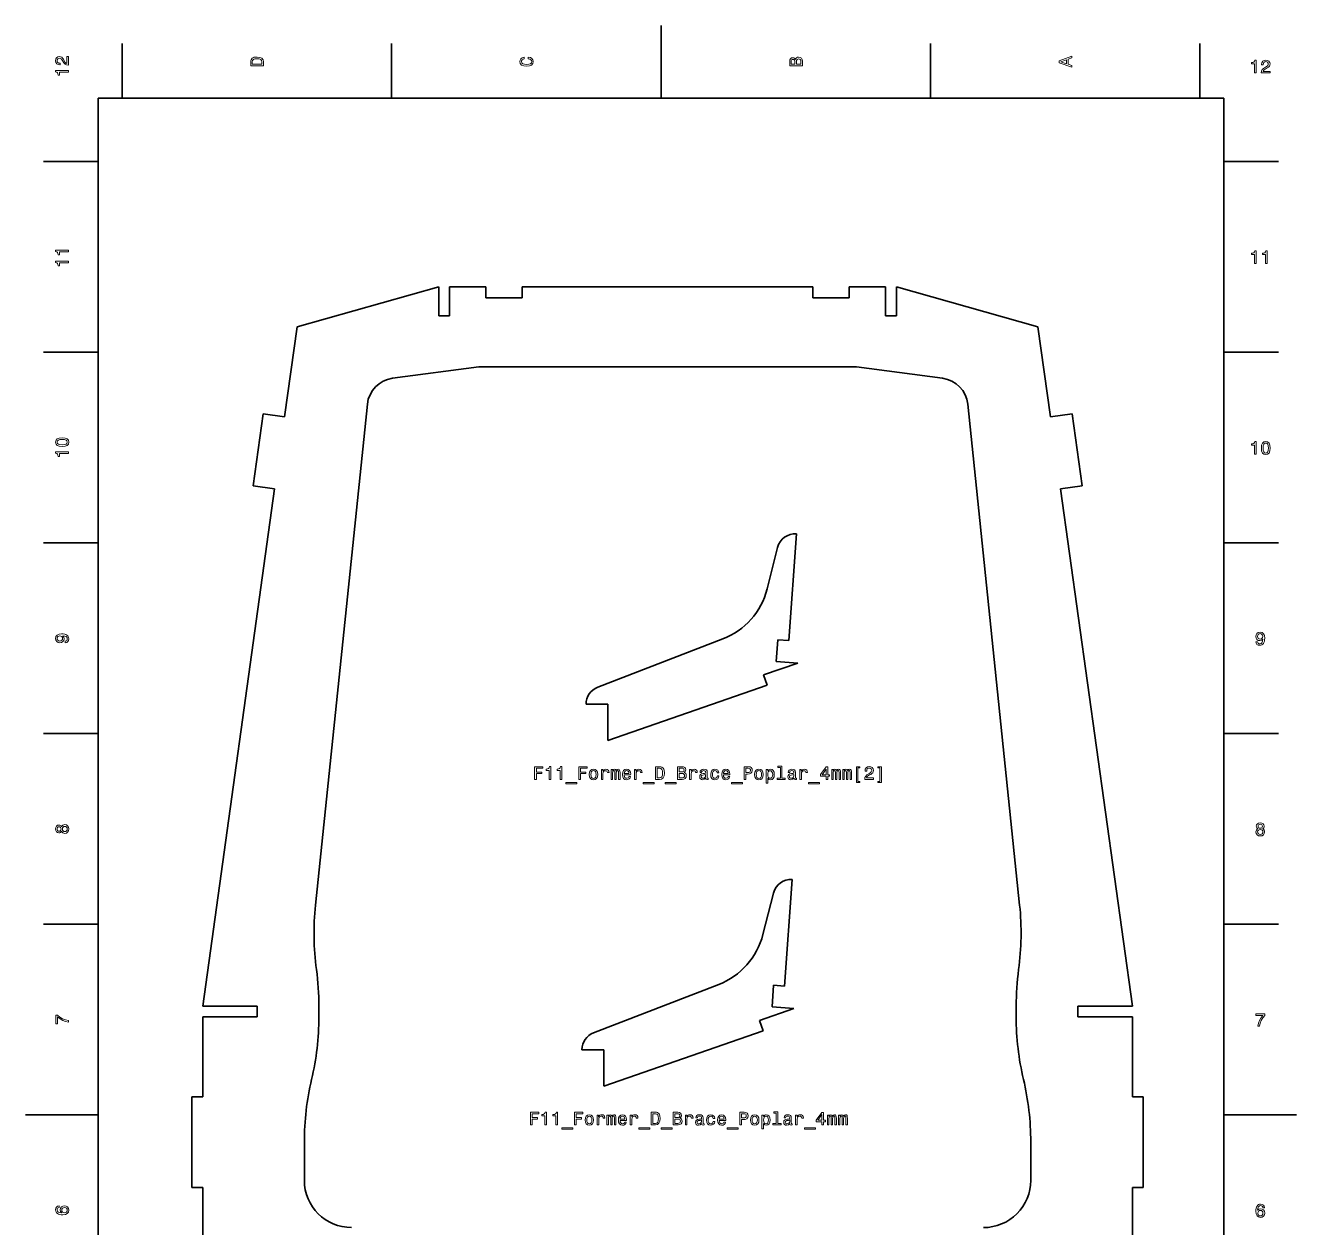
# Model space of a CAD drawing. Extents: x 0 to 350, y 0 to 600.
# Drawn here: x 0 to 350, y 269 to 600 of the extents above; entities that cross this region are included whole.
import ezdxf

# ---------------------------------------------------------------- set-up
doc = ezdxf.new("R2010")
doc.units = 0

msp = doc.modelspace()

# ---------------------------------------------------------------- linework, layer by layer
at = {"color": 7, "lineweight": 35}
for p, q in [((175, 580), (175, 600)), ((26.6, 580), (26.6, 595)), ((100.800003, 580), (100.800003, 595)), ((249.199997, 580), (249.199997, 595)), ((323.399994, 580), (323.399994, 595)), ((330, 580), (20, 580)), ((20, 580), (20, 20)), ((330, 20), (330, 580)), ((20, 562.5), (5, 562.5)), ((330, 562.5), (345, 562.5)), ((113.802917, 527.996399), (74.802917, 516.996399)), ((113.802917, 519.996399), (113.802917, 527.996399)), ((116.802917, 527.996399), (126.802917, 527.996399)), ((116.802917, 527.996399), (116.802917, 519.996399)), ((126.802917, 524.996399), (126.802917, 527.996399)), ((136.802917, 527.996399), (216.802917, 527.996399)), ((136.802917, 527.996399), (136.802917, 524.996399)), ((216.802917, 527.996399), (216.802917, 524.996399)), ((226.802917, 527.996399), (236.802917, 527.996399)), ((226.802917, 524.996399), (226.802917, 527.996399)), ((236.802917, 527.996399), (236.802917, 519.996399)), ((239.802917, 527.996399), (278.802917, 516.996399)), ((239.802917, 519.996399), (239.802917, 527.996399)), ((126.802917, 524.996399), (136.802917, 524.996399)), ((216.802917, 524.996399), (226.802917, 524.996399)), ((113.802917, 519.996399), (116.802917, 519.996399)), ((236.802917, 519.996399), (239.802917, 519.996399)), ((71.3601, 492.234558), (74.802917, 516.996399)), ((282.245728, 492.234558), (278.802917, 516.996399)), ((20, 510), (5, 510)), ((330, 510), (345, 510)), ((124.802917, 505.996399), (101.053146, 502.829773)), ((124.802917, 505.996399), (228.802917, 505.996399)), ((228.802917, 505.996399), (252.552689, 502.829773)), ((94.153053, 495.724426), (79.858215, 357.761414)), ((259.452789, 495.724426), (273.74762, 357.761414)), ((62.66301, 473.251404), (65.417267, 493.060852)), ((65.417267, 493.060852), (71.3601, 492.234558)), ((288.188568, 493.060852), (282.245728, 492.234558)), ((290.94281, 473.251404), (288.188568, 493.060852)), ((68.605843, 472.42511), (62.66301, 473.251404)), ((285, 472.42511), (290.94281, 473.251404)), ((48.802917, 329.996399), (68.605843, 472.42511)), ((304.802917, 329.996399), (285, 472.42511)), ((210.151794, 430.631226), (212.310547, 459.990204)), ((20, 457.5), (5, 457.5)), ((207.096771, 456.230652), (204.210327, 444.828064)), ((330, 457.5), (345, 457.5)), ((157.574554, 417.761597), (192.032776, 431.081177)), ((206.719879, 424.867371), (207.159866, 430.851227)), ((207.159866, 430.851227), (210.151794, 430.631226)), ((203.256165, 421.149658), (212.703735, 424.427399)), ((212.703735, 424.427399), (206.719879, 424.867371)), ((204.239471, 418.315399), (203.256165, 421.149658)), ((160.377289, 403.0979), (204.239471, 418.315399)), ((154.377289, 413.0979), (160.377289, 413.0979)), ((160.377289, 413.0979), (160.377289, 403.0979)), ((20, 405), (5, 405)), ((330, 405), (345, 405)), ((208.998672, 335.498688), (211.15741, 364.857666)), ((205.943649, 361.098114), (203.05722, 349.695526)), ((20, 352.5), (5, 352.5)), ((330, 352.5), (345, 352.5)), ((156.421448, 322.629059), (190.879654, 335.948639)), ((205.566757, 329.734833), (206.006744, 335.718689)), ((206.006744, 335.718689), (208.998672, 335.498688)), ((48.802917, 329.996399), (63.802917, 329.996399)), ((63.802917, 326.996399), (63.802917, 329.996399)), ((80.802917, 329.996399), (80.802917, 326.996399)), ((202.103027, 326.01712), (211.550598, 329.294861)), ((211.550598, 329.294861), (205.566757, 329.734833)), ((272.802917, 329.996399), (272.802917, 326.996399)), ((289.802917, 326.996399), (289.802917, 329.996399)), ((289.802917, 329.996399), (304.802917, 329.996399)), ((63.802917, 326.996399), (48.802917, 326.996399)), ((48.802917, 304.996399), (48.802917, 326.996399)), ((203.086365, 323.182861), (202.103027, 326.01712)), ((304.802917, 326.996399), (289.802917, 326.996399)), ((304.802917, 304.996399), (304.802917, 326.996399)), ((159.224152, 307.965363), (203.086365, 323.182861)), ((153.224152, 317.965363), (159.224152, 317.965363)), ((159.224152, 317.965363), (159.224152, 307.965363)), ((48.802917, 304.996399), (45.802917, 304.996399)), ((45.802917, 279.996399), (45.802917, 304.996399)), ((307.802917, 304.996399), (304.802917, 304.996399)), ((307.802917, 279.996399), (307.802917, 304.996399)), ((20, 300), (0, 300)), ((330, 300), (350, 300)), ((76.802917, 281.996399), (76.802917, 292.587097)), ((276.802917, 281.996399), (276.802917, 292.587097)), ((45.802917, 279.996399), (48.802917, 279.996399)), ((48.802917, 205.996384), (48.802917, 279.996399)), ((304.802917, 205.996384), (304.802917, 279.996399)), ((304.802917, 279.996399), (307.802917, 279.996399))]:
    msp.add_line(p, q, dxfattribs=at)
at = {"color": 7, "lineweight": 13}
for points in [[(288.133209, 588.466858), (288.133209, 588.930847), (287.104401, 589.299011), (287.104401, 590.695984), (288.133209, 591.064148), (288.133209, 591.538208), (284.628174, 590.257202), (284.628174, 589.742798)], [(11.833213, 589.037476), (11.833213, 591.443115), (11.399495, 591.443115), (11.399495, 589.541809), (11.162464, 589.647705), (10.965778, 589.829285), (10.607709, 590.389038), (10.456412, 590.686584), (10.239553, 591.01947), (9.987391, 591.25647), (9.689841, 591.392639), (9.351945, 591.443115), (8.928314, 591.357361), (8.595461, 591.1203), (8.383645, 590.757202), (8.307997, 590.288208), (8.393732, 589.804077), (8.630764, 589.435913), (9.009006, 589.198853), (9.508286, 589.118164), (9.57889, 589.118164), (9.57889, 589.577087), (9.538545, 589.577087), (9.195605, 589.622498), (8.943443, 589.758667), (8.782061, 589.975525), (8.726585, 590.263), (8.777018, 590.555481), (8.903098, 590.772339), (9.099784, 590.913574), (9.346902, 590.963989), (9.57889, 590.928711), (9.775576, 590.832886), (9.947046, 590.671509), (10.098343, 590.449585), (10.259726, 590.152039), (10.572406, 589.657776), (10.905259, 589.309814), (11.308718, 589.103027), (11.818084, 589.037476)], [(62.033211, 589.994934), (62.033211, 588.829956), (65.533211, 588.829956), (65.533211, 589.994934), (65.422256, 590.544678), (65.084366, 590.953186), (64.534653, 591.205322), (63.783211, 591.296143), (63.01664, 591.215454), (62.714046, 591.114563), (62.47197, 590.973328), (62.144161, 590.564819), (62.063469, 590.297546)], [(62.451797, 589.959656), (62.527447, 590.342957), (62.759434, 590.605164), (63.172981, 590.761536), (63.783211, 590.811951), (64.373268, 590.75647), (64.786812, 590.600159), (65.033928, 590.332886), (65.114624, 589.959656), (65.114624, 589.299011), (62.451797, 589.299011)], [(138.432053, 590.817017), (138.855682, 590.716125), (139.158279, 590.549744), (139.344879, 590.317749), (139.405396, 590.04541), (139.314606, 589.71759), (139.042282, 589.460388), (138.59848, 589.28894), (137.9832, 589.233459), (137.372971, 589.28894), (136.924118, 589.455322), (136.651794, 589.712524), (136.555969, 590.04541), (136.6064, 590.287476), (136.747604, 590.494263), (136.974548, 590.65564), (137.287231, 590.766602), (137.287231, 591.245667), (136.808121, 591.09436), (136.445023, 590.832153), (136.218063, 590.47406), (136.137375, 590.04541), (136.263458, 589.510803), (136.616486, 589.102295), (137.196457, 588.840088), (137.9832, 588.749268), (138.769943, 588.840088), (139.349915, 589.102295), (139.707977, 589.510803), (139.829025, 590.04541), (139.7332, 590.514404), (139.465912, 590.892639), (139.027145, 591.159973), (138.432053, 591.301147)], [(212.042007, 590.630432), (211.749496, 590.983459), (211.552811, 591.074219), (211.31073, 591.104492), (210.932495, 591.03894), (210.660156, 590.842224), (210.493729, 590.524475), (210.433212, 590.080688), (210.433212, 588.835022), (213.933212, 588.835022), (213.933212, 590.151306), (213.86261, 590.6203), (213.655838, 590.968323), (213.328018, 591.185181), (212.884216, 591.260803), (212.58667, 591.215454), (212.339554, 591.09436), (212.15799, 590.897705)], [(211.885666, 589.984863), (211.885666, 589.299011), (210.851807, 589.299011), (210.851807, 590.025208), (210.882065, 590.297546), (210.972839, 590.489197), (211.129181, 590.605164), (211.36116, 590.645569), (211.593155, 590.600159), (211.754532, 590.479126), (211.855408, 590.272339)], [(213.514618, 590.095825), (213.514618, 589.299011), (212.309296, 589.299011), (212.309296, 590.050415), (212.344589, 590.368164), (212.4505, 590.595093), (212.632065, 590.731262), (212.894302, 590.776672), (213.171692, 590.731262), (213.363327, 590.605164), (213.479324, 590.393372)], [(286.67572, 589.460388), (285.132477, 590), (286.67572, 590.539612)], [(338.391235, 586.916809), (338.850159, 586.916809), (338.850159, 590.442017), (338.507202, 590.442017), (338.416443, 590.134399), (338.234894, 589.927612), (337.95752, 589.80658), (337.574219, 589.766235), (337.574219, 589.408142), (338.391235, 589.408142)], [(340.287476, 586.916809), (342.693085, 586.916809), (342.693085, 587.350525), (340.791809, 587.350525), (340.897705, 587.587585), (341.079254, 587.784241), (341.639069, 588.142334), (341.936615, 588.29364), (342.26947, 588.510498), (342.5065, 588.762634), (342.64267, 589.060181), (342.693085, 589.398071), (342.607361, 589.821716), (342.370331, 590.154541), (342.007202, 590.366394), (341.538208, 590.442017), (341.054047, 590.356262), (340.685883, 590.119263), (340.448853, 589.741028), (340.368164, 589.24176), (340.368164, 589.171143), (340.827087, 589.171143), (340.827087, 589.211487), (340.872498, 589.554443), (341.008667, 589.80658), (341.225525, 589.967957), (341.51297, 590.023438), (341.805481, 589.973022), (342.022339, 589.846924), (342.163544, 589.650269), (342.213989, 589.403137), (342.17868, 589.171143), (342.082855, 588.974426), (341.921478, 588.802979), (341.699585, 588.651672), (341.402039, 588.490295), (340.907806, 588.177612), (340.559814, 587.844788), (340.353027, 587.441284), (340.287476, 586.931946)], [(11.833213, 587.141235), (11.833213, 587.600159), (8.307997, 587.600159), (8.307997, 587.257202), (8.615633, 587.166443), (8.822406, 586.984863), (8.943443, 586.70752), (8.983789, 586.324219), (9.341858, 586.324219), (9.341858, 587.141235)], [(11.833213, 537.677246), (11.833213, 538.136169), (8.307997, 538.136169), (8.307997, 537.793213), (8.615634, 537.702454), (8.822406, 537.520935), (8.943443, 537.24353), (8.983789, 536.860229), (9.341859, 536.860229), (9.341859, 537.677246)], [(338.391235, 534.416809), (338.850159, 534.416809), (338.850159, 537.942017), (338.507202, 537.942017), (338.416443, 537.634399), (338.234894, 537.427612), (337.95752, 537.30658), (337.574219, 537.266235), (337.574219, 536.908142), (338.391235, 536.908142)], [(341.427246, 534.416809), (341.886169, 534.416809), (341.886169, 537.942017), (341.543243, 537.942017), (341.452454, 537.634399), (341.270905, 537.427612), (340.99353, 537.30658), (340.610229, 537.266235), (340.610229, 536.908142), (341.427246, 536.908142)], [(11.833213, 534.641235), (11.833213, 535.100159), (8.307997, 535.100159), (8.307997, 534.757202), (8.615633, 534.666443), (8.822406, 534.484863), (8.943443, 534.20752), (8.983789, 533.824219), (9.341858, 533.824219), (9.341858, 534.641235)], [(10.123559, 484.052612), (10.915345, 484.128265), (11.480187, 484.365295), (11.823127, 484.74353), (11.934077, 485.268036), (11.823127, 485.787476), (11.480187, 486.16571), (10.915346, 486.397705), (10.123559, 486.478394), (9.336815, 486.397705), (9.024136, 486.30188), (8.766931, 486.16571), (8.423991, 485.787476), (8.307997, 485.268036), (8.423991, 484.74353), (8.771974, 484.365295), (9.336815, 484.128265)], [(10.123559, 484.536743), (9.513329, 484.577087), (9.074568, 484.703186), (8.817363, 484.930115), (8.726585, 485.268036), (8.817363, 485.600891), (9.074568, 485.82782), (9.513329, 485.953918), (10.123559, 485.994263), (10.738832, 485.953918), (11.177593, 485.82782), (11.434798, 485.600891), (11.520533, 485.268036), (11.434798, 484.930115), (11.177593, 484.703186), (10.738832, 484.577087)], [(338.391235, 481.916779), (338.850159, 481.916779), (338.850159, 485.441986), (338.507202, 485.441986), (338.416443, 485.134369), (338.234894, 484.927582), (337.95752, 484.806549), (337.574219, 484.766205), (337.574219, 484.408142), (338.391235, 484.408142)], [(340.302612, 483.626434), (340.378265, 482.834656), (340.615295, 482.269806), (340.99353, 481.92688), (341.518036, 481.815918), (342.037476, 481.92688), (342.41571, 482.269806), (342.647705, 482.834656), (342.728394, 483.626434), (342.647705, 484.413177), (342.55188, 484.725861), (342.41571, 484.983063), (342.037476, 485.325989), (341.518036, 485.441986), (340.99353, 485.325989), (340.615295, 484.978027), (340.378265, 484.413177)], [(340.786743, 483.626434), (340.827087, 484.236664), (340.953186, 484.675415), (341.180115, 484.932617), (341.518036, 485.023407), (341.850891, 484.932617), (342.07782, 484.675415), (342.203918, 484.236664), (342.244263, 483.626434), (342.203918, 483.011169), (342.07782, 482.572388), (341.850891, 482.315186), (341.518036, 482.229462), (341.180115, 482.315186), (340.953186, 482.572388), (340.827087, 483.011169)], [(11.833213, 482.141235), (11.833213, 482.600159), (8.307997, 482.600159), (8.307997, 482.257202), (8.615633, 482.166443), (8.822406, 481.984894), (8.943443, 481.70752), (8.983789, 481.324219), (9.341858, 481.324219), (9.341858, 482.141235)], [(10.965777, 430.039642), (11.364193, 430.115265), (11.671829, 430.332153), (11.863472, 430.675079), (11.934077, 431.128967), (11.898775, 431.426514), (11.807997, 431.693817), (11.651657, 431.920746), (11.429754, 432.112396), (11.152377, 432.263702), (10.809438, 432.374634), (10.416066, 432.440216), (9.962175, 432.465424), (9.251081, 432.3797), (8.731628, 432.132568), (8.418947, 431.739197), (8.307997, 431.199585), (8.398775, 430.705353), (8.64085, 430.332153), (9.014049, 430.090057), (9.483068, 430.009369), (9.967218, 430.090057), (10.335374, 430.327087), (10.567363, 430.680115), (10.643011, 431.128967), (10.54719, 431.603027), (10.254683, 431.96109), (10.814481, 431.880402), (11.212896, 431.719025), (11.449927, 431.471893), (11.525576, 431.134003), (11.490273, 430.871765), (11.379322, 430.680115), (11.202809, 430.554047), (10.965777, 430.503601)], [(9.478025, 430.498566), (9.165345, 430.549011), (8.918227, 430.690216), (8.761887, 430.912109), (8.706411, 431.199585), (8.761887, 431.497131), (8.918227, 431.72406), (9.160302, 431.865265), (9.472982, 431.920746), (9.790706, 431.865265), (10.027738, 431.72406), (10.173991, 431.492096), (10.224423, 431.184448), (10.173991, 430.907074), (10.027738, 430.690216), (9.795749, 430.549011)], [(338.789642, 430.28421), (338.865265, 429.885803), (339.082153, 429.578156), (339.425079, 429.386505), (339.878967, 429.315918), (340.176514, 429.351227), (340.443817, 429.441986), (340.670746, 429.598328), (340.862396, 429.820251), (341.013702, 430.097626), (341.124634, 430.440552), (341.190216, 430.833923), (341.215424, 431.287811), (341.1297, 431.998901), (340.882568, 432.518372), (340.489197, 432.831055), (339.949585, 432.941986), (339.455353, 432.851227), (339.082153, 432.609131), (338.840057, 432.235931), (338.759369, 431.766937), (338.840057, 431.282776), (339.077087, 430.914612), (339.430115, 430.682617), (339.878967, 430.606995), (340.353027, 430.702789), (340.71109, 430.9953), (340.630402, 430.435516), (340.469025, 430.037109), (340.221893, 429.800049), (339.884003, 429.724426), (339.621765, 429.759705), (339.430115, 429.870667), (339.304047, 430.04718), (339.253601, 430.28421)], [(339.248566, 431.771973), (339.299011, 432.084656), (339.440216, 432.331757), (339.662109, 432.488098), (339.949585, 432.543579), (340.247131, 432.488098), (340.47406, 432.331757), (340.615265, 432.089691), (340.670746, 431.777008), (340.615265, 431.45929), (340.47406, 431.22226), (340.242096, 431.075989), (339.934448, 431.025574), (339.657074, 431.075989), (339.440216, 431.22226), (339.299011, 431.454254)], [(140.206009, 392.394379), (140.675034, 392.394379), (140.675034, 394.003174), (142.147659, 394.003174), (142.147659, 394.421753), (140.675034, 394.421753), (140.675034, 395.470734), (142.48555, 395.470734), (142.48555, 395.894379), (140.206009, 395.894379)], [(144.18512, 392.394379), (144.644058, 392.394379), (144.644058, 395.919586), (144.301117, 395.919586), (144.210342, 395.611969), (144.028778, 395.405182), (143.751404, 395.284149), (143.368118, 395.243805), (143.368118, 394.885742), (144.18512, 394.885742)], [(147.221146, 392.394379), (147.680069, 392.394379), (147.680069, 395.919586), (147.337143, 395.919586), (147.246353, 395.611969), (147.064804, 395.405182), (146.78743, 395.284149), (146.404144, 395.243805), (146.404144, 394.885742), (147.221146, 394.885742)], [(152.350098, 392.394379), (152.819122, 392.394379), (152.819122, 394.003174), (154.291748, 394.003174), (154.291748, 394.421753), (152.819122, 394.421753), (152.819122, 395.470734), (154.629639, 395.470734), (154.629639, 395.894379), (152.350098, 395.894379)], [(174.631088, 395.894379), (173.466095, 395.894379), (173.466095, 392.394379), (174.631088, 392.394379), (175.180786, 392.505341), (175.589294, 392.843231), (175.841461, 393.392944), (175.932236, 394.144379), (175.851547, 394.91095), (175.750671, 395.213531), (175.609467, 395.455627), (175.200958, 395.783417), (174.933685, 395.864105)], [(181.338577, 394.285583), (181.691605, 394.578094), (181.782379, 394.77478), (181.812637, 395.016846), (181.74707, 395.395111), (181.550385, 395.667419), (181.232666, 395.833862), (180.788864, 395.894379), (179.543182, 395.894379), (179.543182, 392.394379), (180.859467, 392.394379), (181.328491, 392.464996), (181.676468, 392.671753), (181.893326, 392.999573), (181.968979, 393.443359), (181.923584, 393.740906), (181.802551, 393.988037), (181.605865, 394.169586)], [(197.860184, 392.394379), (198.324158, 392.394379), (198.324158, 393.87204), (198.838562, 393.87204), (199.358017, 393.897247), (199.771561, 394.073761), (200.038849, 394.416718), (200.129639, 394.885742), (200.059021, 395.319458), (199.8573, 395.637177), (199.524445, 395.828827), (199.070557, 395.894379), (197.860184, 395.894379)], [(207.870987, 395.642212), (207.870987, 392.767578), (206.95816, 392.767578), (206.95816, 392.394379), (209.222565, 392.394379), (209.222565, 392.767578), (208.314789, 392.767578), (208.314789, 396.015411), (207.175018, 396.015411), (207.175018, 395.642212)], [(220.453857, 392.394379), (220.907745, 392.394379), (220.907745, 393.26181), (221.407013, 393.26181), (221.407013, 393.665283), (220.907745, 393.665283), (220.907745, 395.818726), (220.448807, 395.818726), (218.915665, 393.705627), (218.915665, 393.26181), (220.453857, 393.26181)], [(229.234131, 391.844666), (229.234131, 395.556488), (229.773743, 395.556488), (229.773743, 395.894379), (228.790314, 395.894379), (228.790314, 391.506775), (229.773743, 391.506775), (229.773743, 391.844666)], [(231.090027, 392.394379), (233.495651, 392.394379), (233.495651, 392.828094), (231.59436, 392.828094), (231.700256, 393.065125), (231.881821, 393.26181), (232.44162, 393.619873), (232.739166, 393.771179), (233.072021, 393.988037), (233.309052, 394.240204), (233.445221, 394.53775), (233.495651, 394.875641), (233.409912, 395.299286), (233.172882, 395.632141), (232.809769, 395.843933), (232.340759, 395.919586), (231.856598, 395.833862), (231.488449, 395.596832), (231.251404, 395.218597), (231.170715, 394.719299), (231.170715, 394.648712), (231.629654, 394.648712), (231.629654, 394.689056), (231.675049, 395.031982), (231.811218, 395.284149), (232.028076, 395.445526), (232.315536, 395.501007), (232.608032, 395.450562), (232.82489, 395.324493), (232.96611, 395.127808), (233.016541, 394.880676), (232.981232, 394.648712), (232.885422, 394.452026), (232.72403, 394.280548), (232.502136, 394.129242), (232.20459, 393.967865), (231.710358, 393.655182), (231.362366, 393.322327), (231.155594, 392.918884), (231.090027, 392.409515)], [(235.285995, 391.844666), (234.746368, 391.844666), (234.746368, 391.506775), (235.729797, 391.506775), (235.729797, 395.894379), (234.746368, 395.894379), (234.746368, 395.556488), (235.285995, 395.556488)], [(155.244919, 393.745972), (155.325607, 393.130676), (155.557602, 392.676788), (155.925751, 392.394379), (156.419983, 392.298553), (156.90918, 392.394379), (157.277344, 392.671753), (157.509323, 393.125641), (157.595062, 393.745972), (157.509323, 394.361237), (157.277344, 394.82016), (156.90918, 395.097534), (156.419983, 395.198425), (155.925751, 395.097534), (155.557602, 394.815125), (155.325607, 394.361237)], [(155.698807, 393.751007), (155.744202, 394.204895), (155.885406, 394.532715), (156.11235, 394.734436), (156.419983, 394.805054), (156.72258, 394.734436), (156.949524, 394.53775), (157.090744, 394.204895), (157.141174, 393.751007), (157.090744, 393.292084), (156.949524, 392.959229), (156.72258, 392.757477), (156.419983, 392.691925), (156.11235, 392.757477), (155.885406, 392.959229), (155.744202, 393.292084)], [(158.578491, 392.394379), (159.022293, 392.394379), (159.022293, 393.942657), (159.067688, 394.315857), (159.203857, 394.58313), (159.425751, 394.744537), (159.723297, 394.799988), (159.945206, 394.764709), (160.111633, 394.663818), (160.212494, 394.492371), (160.247803, 394.260376), (160.696655, 394.260376), (160.636124, 394.668884), (160.469696, 394.961395), (160.192322, 395.137909), (159.814087, 395.198425), (159.556885, 395.158081), (159.334976, 395.05719), (159.13829, 394.885742), (158.981949, 394.653748), (158.981949, 395.1026), (158.578491, 395.1026)], [(161.271576, 392.394379), (161.680084, 392.394379), (161.680084, 394.204895), (161.705292, 394.477234), (161.780945, 394.67392), (161.896942, 394.789917), (162.048233, 394.835297), (162.169266, 394.794952), (162.249969, 394.694092), (162.290314, 394.522614), (162.305435, 394.295685), (162.305435, 392.394379), (162.688721, 392.394379), (162.688721, 394.204895), (162.713943, 394.472198), (162.789581, 394.668884), (162.910629, 394.789917), (163.06192, 394.835297), (163.182953, 394.794952), (163.263657, 394.694092), (163.314087, 394.295685), (163.314087, 392.394379), (163.72258, 392.394379), (163.72258, 394.265411), (163.697372, 394.653748), (163.616669, 394.951294), (163.455292, 395.132843), (163.193054, 395.198425), (162.885406, 395.097534), (162.648376, 394.805054), (162.461777, 395.092499), (162.149094, 395.198425), (161.861633, 395.097534), (161.664948, 394.815125), (161.664948, 395.1026), (161.271576, 395.1026)], [(164.872437, 393.619873), (166.647659, 393.619873), (166.652695, 393.82666), (166.572006, 394.406616), (166.350098, 394.840332), (165.997086, 395.1026), (165.528061, 395.198425), (165.069122, 395.097534), (164.716095, 394.815125), (164.489151, 394.356201), (164.408463, 393.751007), (164.484116, 393.130676), (164.71106, 392.676788), (165.059036, 392.394379), (165.512924, 392.298553), (165.906296, 392.364105), (166.229065, 392.535583), (166.466095, 392.807922), (166.602264, 393.171021), (166.163513, 393.171021), (166.072723, 392.969299), (165.941605, 392.818024), (165.568405, 392.69696), (165.280945, 392.752441), (165.064087, 392.928955), (164.922867, 393.216431), (164.872437, 393.604767)], [(164.872437, 393.993073), (164.927917, 394.341064), (165.064087, 394.598267), (165.270859, 394.754608), (165.543182, 394.810089), (165.810486, 394.754608), (166.017258, 394.598267), (166.143341, 394.341064), (166.188721, 393.993073)], [(167.686554, 392.394379), (168.130371, 392.394379), (168.130371, 393.942657), (168.175751, 394.315857), (168.31192, 394.58313), (168.533829, 394.744537), (168.831375, 394.799988), (169.053268, 394.764709), (169.219696, 394.663818), (169.320572, 394.492371), (169.355865, 394.260376), (169.804718, 394.260376), (169.744202, 394.668884), (169.577774, 394.961395), (169.300385, 395.137909), (168.92215, 395.198425), (168.664948, 395.158081), (168.443039, 395.05719), (168.246353, 394.885742), (168.090027, 394.653748), (168.090027, 395.1026), (167.686554, 395.1026)], [(174.595779, 395.4758), (174.979065, 395.400146), (175.241318, 395.168152), (175.397644, 394.754608), (175.44809, 394.144379), (175.392609, 393.554321), (175.236267, 393.140778), (174.968979, 392.893646), (174.595779, 392.812958), (173.93512, 392.812958), (173.93512, 395.4758)], [(180.693039, 394.441925), (180.007156, 394.441925), (180.007156, 395.4758), (180.733383, 395.4758), (181.005722, 395.445526), (181.197357, 395.354767), (181.313354, 395.198425), (181.353699, 394.966431), (181.308319, 394.734436), (181.187286, 394.573059), (180.980499, 394.472198)], [(180.803986, 392.812958), (180.007156, 392.812958), (180.007156, 394.018311), (180.758606, 394.018311), (181.076324, 393.983002), (181.303268, 393.877075), (181.439438, 393.695526), (181.484833, 393.433289), (181.439438, 393.155914), (181.313354, 392.964264), (181.101547, 392.848267)], [(182.866669, 392.394379), (183.310471, 392.394379), (183.310471, 393.942657), (183.355865, 394.315857), (183.492035, 394.58313), (183.713928, 394.744537), (184.011475, 394.799988), (184.233383, 394.764709), (184.399811, 394.663818), (184.500671, 394.492371), (184.53598, 394.260376), (184.984833, 394.260376), (184.924316, 394.668884), (184.757874, 394.961395), (184.480499, 395.137909), (184.102264, 395.198425), (183.845062, 395.158081), (183.623154, 395.05719), (183.426468, 394.885742), (183.270126, 394.653748), (183.270126, 395.1026), (182.866669, 395.1026)], [(187.345062, 392.747406), (187.345062, 392.732269), (187.37027, 392.560791), (187.445923, 392.439758), (187.763641, 392.343933), (188.010757, 392.384277), (188.010757, 392.727234), (187.904846, 392.712097), (187.763641, 392.777649), (187.738434, 392.979401), (187.738434, 394.381409), (187.677917, 394.739471), (187.501404, 394.991638), (187.193756, 395.142944), (186.76004, 395.198425), (186.336411, 395.137909), (186.023727, 394.966431), (185.827042, 394.699127), (185.761475, 394.3461), (185.761475, 394.315857), (186.159897, 394.315857), (186.195206, 394.527649), (186.306152, 394.678955), (186.487701, 394.769745), (186.744904, 394.805054), (186.992035, 394.779816), (187.168549, 394.704163), (187.274445, 394.573059), (187.309753, 394.39151), (187.289581, 394.179688), (187.208893, 394.073761), (187.007156, 394.023346), (186.628922, 393.983002), (186.195206, 393.892212), (185.887558, 393.730835), (185.706009, 393.478668), (185.650528, 393.105469), (185.700958, 392.772614), (185.8573, 392.525513), (186.109467, 392.369171), (186.457443, 392.31369), (186.926468, 392.419586)], [(187.294617, 393.342499), (187.2341, 393.080261), (187.072723, 392.87854), (186.830643, 392.747406), (186.533096, 392.702026), (186.341461, 392.727234), (186.205292, 392.807922), (186.119553, 392.949127), (186.09433, 393.145813), (186.114502, 393.322327), (186.195206, 393.448425), (186.517975, 393.58963), (186.926468, 393.650146), (187.294617, 393.771179)], [(190.49707, 394.204895), (190.935837, 394.204895), (190.845062, 394.608368), (190.628204, 394.926086), (190.290298, 395.122772), (189.851532, 395.198425), (189.367386, 395.097534), (188.999237, 394.815125), (188.767242, 394.356201), (188.686554, 393.740906), (188.762207, 393.130676), (188.989151, 392.676788), (189.347214, 392.394379), (189.836411, 392.298553), (190.270126, 392.374207), (190.608032, 392.586029), (190.840012, 392.918884), (190.940872, 393.362671), (190.517242, 393.362671), (190.441589, 393.080261), (190.300385, 392.868439), (190.098663, 392.737305), (189.851532, 392.69696), (189.5439, 392.762543), (189.322006, 392.964264), (189.185837, 393.292084), (189.140442, 393.756042), (189.185837, 394.20993), (189.327042, 394.53775), (189.553986, 394.739471), (189.851532, 394.810089), (190.113785, 394.764709), (190.310471, 394.648712), (190.441589, 394.457062)], [(192.19664, 393.619873), (193.971863, 393.619873), (193.976898, 393.82666), (193.89621, 394.406616), (193.674301, 394.840332), (193.321274, 395.1026), (192.852264, 395.198425), (192.393326, 395.097534), (192.040298, 394.815125), (191.813354, 394.356201), (191.732666, 393.751007), (191.808319, 393.130676), (192.035248, 392.676788), (192.38324, 392.394379), (192.837128, 392.298553), (193.230499, 392.364105), (193.553268, 392.535583), (193.790298, 392.807922), (193.926468, 393.171021), (193.487701, 393.171021), (193.396927, 392.969299), (193.265808, 392.818024), (192.892609, 392.69696), (192.605133, 392.752441), (192.388275, 392.928955), (192.24707, 393.216431), (192.19664, 393.604767)], [(192.19664, 393.993073), (192.252106, 394.341064), (192.388275, 394.598267), (192.595062, 394.754608), (192.867386, 394.810089), (193.134674, 394.754608), (193.341461, 394.598267), (193.467529, 394.341064), (193.512924, 393.993073)], [(198.944473, 395.465698), (199.24707, 395.435455), (199.468964, 395.33963), (199.600098, 395.163116), (199.645477, 394.885742), (199.595062, 394.593231), (199.458893, 394.416718), (199.226898, 394.325928), (198.90918, 394.30072), (198.324158, 394.30072), (198.324158, 395.465698)], [(200.785248, 393.745972), (200.865936, 393.130676), (201.097931, 392.676788), (201.466095, 392.394379), (201.960327, 392.298553), (202.449524, 392.394379), (202.817673, 392.671753), (203.049667, 393.125641), (203.135406, 393.745972), (203.049667, 394.361237), (202.817673, 394.82016), (202.449524, 395.097534), (201.960327, 395.198425), (201.466095, 395.097534), (201.097931, 394.815125), (200.865936, 394.361237)], [(201.239136, 393.751007), (201.284531, 394.204895), (201.425751, 394.532715), (201.652679, 394.734436), (201.960327, 394.805054), (202.262924, 394.734436), (202.489868, 394.53775), (202.631073, 394.204895), (202.681503, 393.751007), (202.631073, 393.292084), (202.489868, 392.959229), (202.262924, 392.757477), (201.960327, 392.691925), (201.652679, 392.757477), (201.425751, 392.959229), (201.284531, 393.292084)], [(204.370987, 394.68399), (204.370987, 395.1026), (203.927185, 395.1026), (203.927185, 391.345398), (204.370987, 391.345398), (204.370987, 392.807922), (204.527328, 392.570892), (204.703842, 392.414551), (205.147644, 392.298553), (205.571274, 392.394379), (205.904129, 392.681854), (206.120987, 393.135742), (206.201675, 393.751007), (206.120987, 394.361237), (205.904129, 394.815125), (205.571274, 395.097534), (205.147644, 395.198425), (204.905579, 395.168152), (204.698792, 395.072327), (204.522278, 394.91095)], [(205.071991, 392.69696), (204.774445, 392.762543), (204.557587, 392.964264), (204.421417, 393.292084), (204.376038, 393.751007), (204.421417, 394.204895), (204.557587, 394.532715), (204.774445, 394.729401), (205.071991, 394.799988), (205.34433, 394.729401), (205.561188, 394.527649), (205.697357, 394.19986), (205.747787, 393.751007), (205.697357, 393.297119), (205.561188, 392.964264), (205.34433, 392.762543)], [(211.63324, 392.747406), (211.63324, 392.732269), (211.658447, 392.560791), (211.7341, 392.439758), (212.051819, 392.343933), (212.29895, 392.384277), (212.29895, 392.727234), (212.193039, 392.712097), (212.051819, 392.777649), (212.026611, 392.979401), (212.026611, 394.381409), (211.966095, 394.739471), (211.789581, 394.991638), (211.481934, 395.142944), (211.048218, 395.198425), (210.624603, 395.137909), (210.31192, 394.966431), (210.115234, 394.699127), (210.049667, 394.3461), (210.049667, 394.315857), (210.44809, 394.315857), (210.483383, 394.527649), (210.59433, 394.678955), (210.775879, 394.769745), (211.033096, 394.805054), (211.280212, 394.779816), (211.456726, 394.704163), (211.562622, 394.573059), (211.597931, 394.39151), (211.577759, 394.179688), (211.49707, 394.073761), (211.295349, 394.023346), (210.917099, 393.983002), (210.483383, 393.892212), (210.175751, 393.730835), (209.994186, 393.478668), (209.938721, 393.105469), (209.989136, 392.772614), (210.145477, 392.525513), (210.397644, 392.369171), (210.745636, 392.31369), (211.214661, 392.419586)], [(211.582794, 393.342499), (211.522278, 393.080261), (211.360901, 392.87854), (211.118835, 392.747406), (210.821289, 392.702026), (210.629639, 392.727234), (210.493469, 392.807922), (210.40773, 392.949127), (210.382507, 393.145813), (210.402679, 393.322327), (210.483383, 393.448425), (210.806152, 393.58963), (211.214661, 393.650146), (211.582794, 393.771179)], [(213.226898, 392.394379), (213.670715, 392.394379), (213.670715, 393.942657), (213.716095, 394.315857), (213.852264, 394.58313), (214.074158, 394.744537), (214.371704, 394.799988), (214.593613, 394.764709), (214.76004, 394.663818), (214.860901, 394.492371), (214.89621, 394.260376), (215.345062, 394.260376), (215.284546, 394.668884), (215.118103, 394.961395), (214.840729, 395.137909), (214.462494, 395.198425), (214.205292, 395.158081), (213.983383, 395.05719), (213.786697, 394.885742), (213.630356, 394.653748), (213.630356, 395.1026), (213.226898, 395.1026)], [(219.339294, 393.665283), (220.453857, 395.233704), (220.453857, 393.665283)], [(221.992035, 392.394379), (222.400543, 392.394379), (222.400543, 394.204895), (222.425751, 394.477234), (222.501404, 394.67392), (222.617401, 394.789917), (222.768707, 394.835297), (222.88974, 394.794952), (222.970428, 394.694092), (223.010773, 394.522614), (223.025909, 394.295685), (223.025909, 392.394379), (223.40918, 392.394379), (223.40918, 394.204895), (223.434402, 394.472198), (223.51004, 394.668884), (223.631088, 394.789917), (223.782379, 394.835297), (223.903412, 394.794952), (223.984116, 394.694092), (224.034546, 394.295685), (224.034546, 392.394379), (224.443054, 392.394379), (224.443054, 394.265411), (224.417831, 394.653748), (224.337143, 394.951294), (224.175751, 395.132843), (223.913513, 395.198425), (223.605865, 395.097534), (223.368835, 394.805054), (223.182251, 395.092499), (222.869568, 395.198425), (222.582092, 395.097534), (222.385406, 394.815125), (222.385406, 395.1026), (221.992035, 395.1026)], [(225.028076, 392.394379), (225.436569, 392.394379), (225.436569, 394.204895), (225.461792, 394.477234), (225.53743, 394.67392), (225.653427, 394.789917), (225.804718, 394.835297), (225.925751, 394.794952), (226.006454, 394.694092), (226.046799, 394.522614), (226.06192, 394.295685), (226.06192, 392.394379), (226.445221, 392.394379), (226.445221, 394.204895), (226.470428, 394.472198), (226.546082, 394.668884), (226.667114, 394.789917), (226.81842, 394.835297), (226.939453, 394.794952), (227.020142, 394.694092), (227.070572, 394.295685), (227.070572, 392.394379), (227.479065, 392.394379), (227.479065, 394.265411), (227.453857, 394.653748), (227.373169, 394.951294), (227.211792, 395.132843), (226.949524, 395.198425), (226.641907, 395.097534), (226.404877, 394.805054), (226.218262, 395.092499), (225.905579, 395.198425), (225.618134, 395.097534), (225.421448, 394.815125), (225.421448, 395.1026), (225.028076, 395.1026)], [(148.829926, 391.55719), (148.829926, 391.204163), (151.865952, 391.204163), (151.865952, 391.55719)], [(170.082092, 391.55719), (170.082092, 391.204163), (173.118118, 391.204163), (173.118118, 391.55719)], [(176.154144, 391.55719), (176.154144, 391.204163), (179.190155, 391.204163), (179.190155, 391.55719)], [(194.37027, 391.55719), (194.37027, 391.204163), (197.406296, 391.204163), (197.406296, 391.55719)], [(215.622437, 391.55719), (215.622437, 391.204163), (218.658463, 391.204163), (218.658463, 391.55719)], [(9.947045, 378.124634), (10.088256, 377.867432), (10.284942, 377.690918), (10.532061, 377.579987), (10.829611, 377.544678), (11.278458, 377.625366), (11.626441, 377.857361), (11.848343, 378.235596), (11.934077, 378.75), (11.848343, 379.259369), (11.626441, 379.637604), (11.278458, 379.869598), (10.829611, 379.955322), (10.532061, 379.914978), (10.284942, 379.809082), (10.088256, 379.627533), (9.947046, 379.375366), (9.826008, 379.577087), (9.659582, 379.718292), (9.457852, 379.804047), (9.210734, 379.83429), (8.852665, 379.753601), (8.565201, 379.541779), (8.378602, 379.198853), (8.307997, 378.75), (8.378602, 378.296112), (8.565201, 377.953186), (8.852665, 377.736328), (9.210734, 377.660675), (9.457852, 377.685883), (9.659582, 377.771606)], [(9.251081, 378.139771), (9.029179, 378.180115), (8.857708, 378.301147), (8.751801, 378.492798), (8.711454, 378.75), (8.751801, 379.002167), (8.857708, 379.193817), (9.029179, 379.31485), (9.251081, 379.360229), (9.478025, 379.31485), (9.654538, 379.193817), (9.770533, 379.002167), (9.805836, 378.75), (9.76549, 378.492798), (9.654538, 378.301147), (9.478025, 378.180115)], [(10.819524, 378.028839), (10.552233, 378.074219), (10.350504, 378.220459), (10.21938, 378.447418), (10.173991, 378.75), (10.21938, 379.047546), (10.350504, 379.274506), (10.552233, 379.420746), (10.819524, 379.471191), (11.106988, 379.420746), (11.323847, 379.274506), (11.465057, 379.047546), (11.510447, 378.75), (11.465057, 378.447418), (11.323847, 378.220459), (11.106988, 378.074219)], [(339.374634, 378.802948), (339.117432, 378.661743), (338.940918, 378.465057), (338.829987, 378.217926), (338.794678, 377.92038), (338.875366, 377.471527), (339.107361, 377.123566), (339.485596, 376.901642), (340, 376.815918), (340.509369, 376.901642), (340.887604, 377.123566), (341.119598, 377.471527), (341.205322, 377.92038), (341.164978, 378.217926), (341.059082, 378.465057), (340.877533, 378.661743), (340.625366, 378.802948), (340.827087, 378.923981), (340.968292, 379.090424), (341.054047, 379.292145), (341.08429, 379.539246), (341.003601, 379.897339), (340.791779, 380.184784), (340.448853, 380.371399), (340, 380.441986), (339.546112, 380.371399), (339.203186, 380.184784), (338.986328, 379.897339), (338.910675, 379.539246), (338.935883, 379.292145), (339.021606, 379.090424)], [(339.278839, 377.930481), (339.324219, 378.197754), (339.470459, 378.399475), (339.697418, 378.530609), (340, 378.575989), (340.297546, 378.530609), (340.524506, 378.399475), (340.670746, 378.197754), (340.721191, 377.930481), (340.670746, 377.643005), (340.524506, 377.426147), (340.297546, 377.284943), (340, 377.239532), (339.697418, 377.284943), (339.470459, 377.426147), (339.324219, 377.643005)], [(339.389771, 379.498901), (339.430115, 379.720825), (339.551147, 379.892273), (339.742798, 379.998199), (340, 380.038544), (340.252167, 379.998199), (340.443817, 379.892273), (340.56485, 379.720825), (340.610229, 379.498901), (340.56485, 379.271973), (340.443817, 379.095459), (340.252167, 378.979462), (340, 378.944153), (339.742798, 378.984497), (339.551147, 379.095459), (339.430115, 379.271973)], [(11.833213, 325.549011), (11.833213, 326.05835), (11.001081, 326.224792), (10.224423, 326.517303), (9.503242, 326.930847), (8.82745, 327.470459), (8.408861, 327.470459), (8.408861, 325.069885), (8.867795, 325.069885), (8.867795, 326.986328), (9.548631, 326.431549), (10.259726, 326.01297), (11.01621, 325.720459)], [(339.299011, 324.416779), (339.80835, 324.416779), (339.974792, 325.248901), (340.267303, 326.025574), (340.680847, 326.746735), (341.220459, 327.422546), (341.220459, 327.841125), (338.819885, 327.841125), (338.819885, 327.382202), (340.736328, 327.382202), (340.181549, 326.701355), (339.76297, 325.990265), (339.470459, 325.233795)], [(139.052902, 297.261841), (139.521927, 297.261841), (139.521927, 298.870636), (140.994553, 298.870636), (140.994553, 299.289215), (139.521927, 299.289215), (139.521927, 300.338196), (141.332443, 300.338196), (141.332443, 300.761841), (139.052902, 300.761841)], [(143.032013, 297.261841), (143.490952, 297.261841), (143.490952, 300.787048), (143.14801, 300.787048), (143.057236, 300.479431), (142.875671, 300.272644), (142.598297, 300.151611), (142.215012, 300.111267), (142.215012, 299.753204), (143.032013, 299.753204)], [(146.068039, 297.261841), (146.526962, 297.261841), (146.526962, 300.787048), (146.184036, 300.787048), (146.093246, 300.479431), (145.911697, 300.272644), (145.634323, 300.151611), (145.251038, 300.111267), (145.251038, 299.753204), (146.068039, 299.753204)], [(151.196991, 297.261841), (151.666016, 297.261841), (151.666016, 298.870636), (153.138641, 298.870636), (153.138641, 299.289215), (151.666016, 299.289215), (151.666016, 300.338196), (153.476532, 300.338196), (153.476532, 300.761841), (151.196991, 300.761841)], [(154.091812, 298.613434), (154.172501, 297.998138), (154.404495, 297.54425), (154.772644, 297.261841), (155.266876, 297.166016), (155.756073, 297.261841), (156.124237, 297.539215), (156.356216, 297.993103), (156.441956, 298.613434), (156.356216, 299.228699), (156.124237, 299.687622), (155.756073, 299.964996), (155.266876, 300.065887), (154.772644, 299.964996), (154.404495, 299.682587), (154.172501, 299.228699)], [(154.5457, 298.618469), (154.591095, 299.072357), (154.7323, 299.400177), (154.959244, 299.601898), (155.266876, 299.672516), (155.569473, 299.601898), (155.796417, 299.405212), (155.937637, 299.072357), (155.988068, 298.618469), (155.937637, 298.159546), (155.796417, 297.826691), (155.569473, 297.624939), (155.266876, 297.559387), (154.959244, 297.624939), (154.7323, 297.826691), (154.591095, 298.159546)], [(157.425385, 297.261841), (157.869186, 297.261841), (157.869186, 298.81012), (157.914581, 299.183319), (158.050751, 299.450592), (158.272644, 299.612), (158.57019, 299.66745), (158.792099, 299.632172), (158.958527, 299.531281), (159.059387, 299.359833), (159.094696, 299.127838), (159.543549, 299.127838), (159.483017, 299.536346), (159.316589, 299.828857), (159.039215, 300.005371), (158.66098, 300.065887), (158.403778, 300.025543), (158.18187, 299.924652), (157.985184, 299.753204), (157.828842, 299.52121), (157.828842, 299.970062), (157.425385, 299.970062)], [(160.118469, 297.261841), (160.526978, 297.261841), (160.526978, 299.072357), (160.552185, 299.344696), (160.627838, 299.541382), (160.743835, 299.657379), (160.895126, 299.702759), (161.016159, 299.662415), (161.096863, 299.561554), (161.137207, 299.390076), (161.152328, 299.163147), (161.152328, 297.261841), (161.535614, 297.261841), (161.535614, 299.072357), (161.560837, 299.339661), (161.636475, 299.536346), (161.757523, 299.657379), (161.908813, 299.702759), (162.029846, 299.662415), (162.11055, 299.561554), (162.16098, 299.163147), (162.16098, 297.261841), (162.569473, 297.261841), (162.569473, 299.132874), (162.544266, 299.52121), (162.463562, 299.818756), (162.302185, 300.000305), (162.039948, 300.065887), (161.7323, 299.964996), (161.49527, 299.672516), (161.30867, 299.959961), (160.995987, 300.065887), (160.708527, 299.964996), (160.511841, 299.682587), (160.511841, 299.970062), (160.118469, 299.970062)], [(163.71933, 298.487335), (165.494553, 298.487335), (165.499588, 298.694122), (165.4189, 299.274078), (165.196991, 299.707794), (164.843979, 299.970062), (164.374954, 300.065887), (163.916016, 299.964996), (163.562988, 299.682587), (163.336044, 299.223663), (163.255356, 298.618469), (163.331009, 297.998138), (163.557953, 297.54425), (163.90593, 297.261841), (164.359818, 297.166016), (164.753189, 297.231567), (165.075958, 297.403046), (165.312988, 297.675385), (165.449158, 298.038483), (165.010406, 298.038483), (164.919617, 297.836761), (164.788498, 297.685486), (164.415298, 297.564423), (164.127838, 297.619904), (163.91098, 297.796417), (163.76976, 298.083893), (163.71933, 298.472229)], [(163.71933, 298.860535), (163.774811, 299.208527), (163.91098, 299.465729), (164.117752, 299.62207), (164.390076, 299.677551), (164.657379, 299.62207), (164.864151, 299.465729), (164.990234, 299.208527), (165.035614, 298.860535)], [(166.533447, 297.261841), (166.977264, 297.261841), (166.977264, 298.81012), (167.022644, 299.183319), (167.158813, 299.450592), (167.380722, 299.612), (167.678268, 299.66745), (167.900162, 299.632172), (168.066589, 299.531281), (168.167465, 299.359833), (168.202759, 299.127838), (168.651611, 299.127838), (168.591095, 299.536346), (168.424667, 299.828857), (168.147278, 300.005371), (167.769043, 300.065887), (167.511841, 300.025543), (167.289932, 299.924652), (167.093246, 299.753204), (166.93692, 299.52121), (166.93692, 299.970062), (166.533447, 299.970062)], [(173.477982, 300.761841), (172.312988, 300.761841), (172.312988, 297.261841), (173.477982, 297.261841), (174.027679, 297.372803), (174.436188, 297.710693), (174.688354, 298.260406), (174.779129, 299.011841), (174.698441, 299.778412), (174.597565, 300.080994), (174.45636, 300.32309), (174.047852, 300.650879), (173.780579, 300.731567)], [(173.442673, 300.343262), (173.825958, 300.267609), (174.088211, 300.035614), (174.244537, 299.62207), (174.294983, 299.011841), (174.239502, 298.421783), (174.08316, 298.00824), (173.815872, 297.761108), (173.442673, 297.68042), (172.782013, 297.68042), (172.782013, 300.343262)], [(180.185471, 299.153046), (180.538498, 299.445557), (180.629272, 299.642242), (180.659531, 299.884308), (180.593964, 300.262573), (180.397278, 300.534882), (180.079559, 300.701324), (179.635757, 300.761841), (178.390076, 300.761841), (178.390076, 297.261841), (179.70636, 297.261841), (180.175385, 297.332458), (180.523361, 297.539215), (180.740219, 297.867035), (180.815872, 298.310822), (180.770477, 298.608368), (180.649445, 298.855499), (180.452759, 299.037048)], [(179.539932, 299.309387), (178.85405, 299.309387), (178.85405, 300.343262), (179.580276, 300.343262), (179.852615, 300.312988), (180.04425, 300.222229), (180.160248, 300.065887), (180.200592, 299.833893), (180.155212, 299.601898), (180.03418, 299.440521), (179.827393, 299.339661)], [(179.650879, 297.68042), (178.85405, 297.68042), (178.85405, 298.885773), (179.605499, 298.885773), (179.923218, 298.850464), (180.150162, 298.744537), (180.286331, 298.562988), (180.331726, 298.300751), (180.286331, 298.023376), (180.160248, 297.831726), (179.948441, 297.715729)], [(181.713562, 297.261841), (182.157364, 297.261841), (182.157364, 298.81012), (182.202759, 299.183319), (182.338928, 299.450592), (182.560822, 299.612), (182.858368, 299.66745), (183.080276, 299.632172), (183.246704, 299.531281), (183.347565, 299.359833), (183.382874, 299.127838), (183.831726, 299.127838), (183.77121, 299.536346), (183.604767, 299.828857), (183.327393, 300.005371), (182.949158, 300.065887), (182.691956, 300.025543), (182.470047, 299.924652), (182.273361, 299.753204), (182.11702, 299.52121), (182.11702, 299.970062), (181.713562, 299.970062)], [(186.191956, 297.614868), (186.191956, 297.599731), (186.217163, 297.428253), (186.292816, 297.30722), (186.610535, 297.211395), (186.857651, 297.25174), (186.857651, 297.594696), (186.75174, 297.579559), (186.610535, 297.645111), (186.585327, 297.846863), (186.585327, 299.248871), (186.524811, 299.606934), (186.348297, 299.8591), (186.040649, 300.010406), (185.606934, 300.065887), (185.183304, 300.005371), (184.870621, 299.833893), (184.673935, 299.566589), (184.608368, 299.213562), (184.608368, 299.183319), (185.00679, 299.183319), (185.042099, 299.395111), (185.153046, 299.546417), (185.334595, 299.637207), (185.591797, 299.672516), (185.838928, 299.647278), (186.015442, 299.571625), (186.121338, 299.440521), (186.156647, 299.258972), (186.136475, 299.04715), (186.055786, 298.941223), (185.85405, 298.890808), (185.475815, 298.850464), (185.042099, 298.759674), (184.734451, 298.598297), (184.552902, 298.34613), (184.497421, 297.972931), (184.547852, 297.640076), (184.704193, 297.392975), (184.95636, 297.236633), (185.304337, 297.181152), (185.773361, 297.287048)], [(186.14151, 298.209961), (186.080994, 297.947723), (185.919617, 297.746002), (185.677536, 297.614868), (185.37999, 297.569489), (185.188354, 297.594696), (185.052185, 297.675385), (184.966446, 297.816589), (184.941223, 298.013275), (184.961395, 298.189789), (185.042099, 298.315887), (185.364868, 298.457092), (185.773361, 298.517609), (186.14151, 298.638641)], [(189.343964, 299.072357), (189.78273, 299.072357), (189.691956, 299.47583), (189.475098, 299.793549), (189.137192, 299.990234), (188.698425, 300.065887), (188.214279, 299.964996), (187.84613, 299.682587), (187.614136, 299.223663), (187.533447, 298.608368), (187.6091, 297.998138), (187.836044, 297.54425), (188.194107, 297.261841), (188.683304, 297.166016), (189.11702, 297.241669), (189.454926, 297.453491), (189.686905, 297.786346), (189.787766, 298.230133), (189.364136, 298.230133), (189.288483, 297.947723), (189.147278, 297.735901), (188.945557, 297.604767), (188.698425, 297.564423), (188.390793, 297.630005), (188.1689, 297.831726), (188.03273, 298.159546), (187.987335, 298.623505), (188.03273, 299.077393), (188.173935, 299.405212), (188.400879, 299.606934), (188.698425, 299.677551), (188.960678, 299.632172), (189.157364, 299.516174), (189.288483, 299.324524)], [(191.043533, 298.487335), (192.818756, 298.487335), (192.823792, 298.694122), (192.743103, 299.274078), (192.521194, 299.707794), (192.168167, 299.970062), (191.699158, 300.065887), (191.240219, 299.964996), (190.887192, 299.682587), (190.660248, 299.223663), (190.579559, 298.618469), (190.655212, 297.998138), (190.882141, 297.54425), (191.230133, 297.261841), (191.684021, 297.166016), (192.077393, 297.231567), (192.400162, 297.403046), (192.637192, 297.675385), (192.773361, 298.038483), (192.334595, 298.038483), (192.24382, 297.836761), (192.112701, 297.685486), (191.739502, 297.564423), (191.452026, 297.619904), (191.235168, 297.796417), (191.093964, 298.083893), (191.043533, 298.472229)], [(191.043533, 298.860535), (191.098999, 299.208527), (191.235168, 299.465729), (191.441956, 299.62207), (191.714279, 299.677551), (191.981567, 299.62207), (192.188354, 299.465729), (192.314423, 299.208527), (192.359818, 298.860535)], [(196.707077, 297.261841), (197.171051, 297.261841), (197.171051, 298.739502), (197.685455, 298.739502), (198.20491, 298.764709), (198.618454, 298.941223), (198.885742, 299.28418), (198.976532, 299.753204), (198.905914, 300.18692), (198.704193, 300.504639), (198.371338, 300.696289), (197.91745, 300.761841), (196.707077, 300.761841)], [(197.791367, 300.33316), (198.093964, 300.302917), (198.315857, 300.207092), (198.446991, 300.030579), (198.492371, 299.753204), (198.441956, 299.460693), (198.305786, 299.28418), (198.073792, 299.19339), (197.756073, 299.168182), (197.171051, 299.168182), (197.171051, 300.33316)], [(199.632141, 298.613434), (199.71283, 297.998138), (199.944824, 297.54425), (200.312988, 297.261841), (200.80722, 297.166016), (201.296417, 297.261841), (201.664566, 297.539215), (201.896561, 297.993103), (201.9823, 298.613434), (201.896561, 299.228699), (201.664566, 299.687622), (201.296417, 299.964996), (200.80722, 300.065887), (200.312988, 299.964996), (199.944824, 299.682587), (199.71283, 299.228699)], [(200.086029, 298.618469), (200.131424, 299.072357), (200.272644, 299.400177), (200.499573, 299.601898), (200.80722, 299.672516), (201.109818, 299.601898), (201.336761, 299.405212), (201.477966, 299.072357), (201.528397, 298.618469), (201.477966, 298.159546), (201.336761, 297.826691), (201.109818, 297.624939), (200.80722, 297.559387), (200.499573, 297.624939), (200.272644, 297.826691), (200.131424, 298.159546)], [(203.21788, 299.551453), (203.21788, 299.970062), (202.774078, 299.970062), (202.774078, 296.21286), (203.21788, 296.21286), (203.21788, 297.675385), (203.374222, 297.438354), (203.550735, 297.282013), (203.994537, 297.166016), (204.418167, 297.261841), (204.751022, 297.549316), (204.96788, 298.003204), (205.048569, 298.618469), (204.96788, 299.228699), (204.751022, 299.682587), (204.418167, 299.964996), (203.994537, 300.065887), (203.752472, 300.035614), (203.545685, 299.939789), (203.369171, 299.778412)], [(203.918884, 297.564423), (203.621338, 297.630005), (203.40448, 297.831726), (203.268311, 298.159546), (203.222931, 298.618469), (203.268311, 299.072357), (203.40448, 299.400177), (203.621338, 299.596863), (203.918884, 299.66745), (204.191223, 299.596863), (204.408081, 299.395111), (204.54425, 299.067322), (204.594681, 298.618469), (204.54425, 298.164581), (204.408081, 297.831726), (204.191223, 297.630005)], [(206.71788, 300.509674), (206.71788, 297.63504), (205.805054, 297.63504), (205.805054, 297.261841), (208.069458, 297.261841), (208.069458, 297.63504), (207.161682, 297.63504), (207.161682, 300.882874), (206.021912, 300.882874), (206.021912, 300.509674)], [(210.480133, 297.614868), (210.480133, 297.599731), (210.505341, 297.428253), (210.580994, 297.30722), (210.898712, 297.211395), (211.145844, 297.25174), (211.145844, 297.594696), (211.039932, 297.579559), (210.898712, 297.645111), (210.873505, 297.846863), (210.873505, 299.248871), (210.812988, 299.606934), (210.636475, 299.8591), (210.328827, 300.010406), (209.895111, 300.065887), (209.471497, 300.005371), (209.158813, 299.833893), (208.962128, 299.566589), (208.896561, 299.213562), (208.896561, 299.183319), (209.294983, 299.183319), (209.330276, 299.395111), (209.441223, 299.546417), (209.622772, 299.637207), (209.87999, 299.672516), (210.127106, 299.647278), (210.303619, 299.571625), (210.409515, 299.440521), (210.444824, 299.258972), (210.424652, 299.04715), (210.343964, 298.941223), (210.142242, 298.890808), (209.763992, 298.850464), (209.330276, 298.759674), (209.022644, 298.598297), (208.84108, 298.34613), (208.785614, 297.972931), (208.836029, 297.640076), (208.992371, 297.392975), (209.244537, 297.236633), (209.592529, 297.181152), (210.061554, 297.287048)], [(210.429688, 298.209961), (210.369171, 297.947723), (210.207794, 297.746002), (209.965729, 297.614868), (209.668182, 297.569489), (209.476532, 297.594696), (209.340363, 297.675385), (209.254623, 297.816589), (209.229401, 298.013275), (209.249573, 298.189789), (209.330276, 298.315887), (209.653046, 298.457092), (210.061554, 298.517609), (210.429688, 298.638641)], [(212.073792, 297.261841), (212.517609, 297.261841), (212.517609, 298.81012), (212.562988, 299.183319), (212.699158, 299.450592), (212.921051, 299.612), (213.218597, 299.66745), (213.440506, 299.632172), (213.606934, 299.531281), (213.707794, 299.359833), (213.743103, 299.127838), (214.191956, 299.127838), (214.131439, 299.536346), (213.964996, 299.828857), (213.687622, 300.005371), (213.309387, 300.065887), (213.052185, 300.025543), (212.830276, 299.924652), (212.633591, 299.753204), (212.477249, 299.52121), (212.477249, 299.970062), (212.073792, 299.970062)], [(219.300751, 297.261841), (219.754639, 297.261841), (219.754639, 298.129272), (220.253906, 298.129272), (220.253906, 298.532745), (219.754639, 298.532745), (219.754639, 300.686188), (219.2957, 300.686188), (217.762558, 298.57309), (217.762558, 298.129272), (219.300751, 298.129272)], [(218.186188, 298.532745), (219.300751, 300.101166), (219.300751, 298.532745)], [(220.838928, 297.261841), (221.247437, 297.261841), (221.247437, 299.072357), (221.272644, 299.344696), (221.348297, 299.541382), (221.464294, 299.657379), (221.615601, 299.702759), (221.736633, 299.662415), (221.817322, 299.561554), (221.857666, 299.390076), (221.872803, 299.163147), (221.872803, 297.261841), (222.256073, 297.261841), (222.256073, 299.072357), (222.281296, 299.339661), (222.356934, 299.536346), (222.477982, 299.657379), (222.629272, 299.702759), (222.750305, 299.662415), (222.831009, 299.561554), (222.881439, 299.163147), (222.881439, 297.261841), (223.289948, 297.261841), (223.289948, 299.132874), (223.264725, 299.52121), (223.184036, 299.818756), (223.022644, 300.000305), (222.760406, 300.065887), (222.452759, 299.964996), (222.215729, 299.672516), (222.029144, 299.959961), (221.716461, 300.065887), (221.428986, 299.964996), (221.2323, 299.682587), (221.2323, 299.970062), (220.838928, 299.970062)], [(223.874969, 297.261841), (224.283463, 297.261841), (224.283463, 299.072357), (224.308685, 299.344696), (224.384323, 299.541382), (224.50032, 299.657379), (224.651611, 299.702759), (224.772644, 299.662415), (224.853348, 299.561554), (224.893692, 299.390076), (224.908813, 299.163147), (224.908813, 297.261841), (225.292114, 297.261841), (225.292114, 299.072357), (225.317322, 299.339661), (225.392975, 299.536346), (225.514008, 299.657379), (225.665314, 299.702759), (225.786346, 299.662415), (225.867035, 299.561554), (225.917465, 299.163147), (225.917465, 297.261841), (226.325958, 297.261841), (226.325958, 299.132874), (226.300751, 299.52121), (226.220062, 299.818756), (226.058685, 300.000305), (225.796417, 300.065887), (225.4888, 299.964996), (225.25177, 299.672516), (225.065155, 299.959961), (224.752472, 300.065887), (224.465027, 299.964996), (224.268341, 299.682587), (224.268341, 299.970062), (223.874969, 299.970062)], [(147.676819, 296.424652), (147.676819, 296.071625), (150.712845, 296.071625), (150.712845, 296.424652)], [(168.928986, 296.424652), (168.928986, 296.071625), (171.965012, 296.071625), (171.965012, 296.424652)], [(175.001038, 296.424652), (175.001038, 296.071625), (178.037048, 296.071625), (178.037048, 296.424652)], [(193.217163, 296.424652), (193.217163, 296.071625), (196.253189, 296.071625), (196.253189, 296.424652)], [(214.46933, 296.424652), (214.46933, 296.071625), (217.505356, 296.071625), (217.505356, 296.424652)], [(9.276297, 274.960388), (8.867795, 274.864563), (8.565201, 274.64267), (8.373559, 274.299713), (8.307997, 273.855927), (8.3433, 273.55835), (8.43912, 273.301147), (8.595461, 273.074219), (8.817363, 272.882568), (9.09474, 272.731262), (9.432636, 272.620331), (9.831051, 272.549713), (10.279899, 272.529541), (10.996037, 272.610229), (11.51549, 272.857361), (11.82817, 273.255768), (11.934077, 273.800446), (11.8433, 274.289642), (11.606268, 274.662842), (11.233068, 274.904907), (10.759006, 274.990631), (10.279899, 274.904907), (9.911743, 274.672913), (9.679754, 274.31485), (9.599063, 273.871033), (9.699927, 273.391937), (9.987391, 273.033875), (9.432636, 273.109528), (9.034222, 273.270905), (8.79719, 273.518005), (8.716498, 273.860962), (8.756844, 274.113129), (8.862752, 274.304749), (9.039265, 274.430847), (9.276297, 274.496399)], [(10.764049, 274.501434), (11.081772, 274.445984), (11.323847, 274.304749), (11.48523, 274.07782), (11.535663, 273.79541), (11.48523, 273.497833), (11.32889, 273.270905), (11.086815, 273.124634), (10.769092, 273.079254), (10.456411, 273.1297), (10.21938, 273.270905), (10.068083, 273.502899), (10.012608, 273.815582), (10.068083, 274.087891), (10.214336, 274.304749), (10.451368, 274.445984)], [(341.210388, 274.473694), (341.114563, 274.882202), (340.89267, 275.184784), (340.549713, 275.376434), (340.105927, 275.441986), (339.80835, 275.406677), (339.551147, 275.310883), (339.324219, 275.154541), (339.132568, 274.932617), (338.981262, 274.655243), (338.870331, 274.317352), (338.799713, 273.918945), (338.779541, 273.470093), (338.860229, 272.753967), (339.107361, 272.234497), (339.505768, 271.921814), (340.050446, 271.815918), (340.539642, 271.906677), (340.912842, 272.143738), (341.154907, 272.516937), (341.240631, 272.990997), (341.154907, 273.470093), (340.922913, 273.838257), (340.56485, 274.070251), (340.121033, 274.15094), (339.641937, 274.050049), (339.283875, 273.762604), (339.359528, 274.317352), (339.520905, 274.715759), (339.768005, 274.952789), (340.110962, 275.033508), (340.363129, 274.993134), (340.554749, 274.887238), (340.680847, 274.710724), (340.746399, 274.473694)], [(340.751434, 272.985931), (340.695984, 272.668213), (340.554749, 272.426147), (340.32782, 272.264771), (340.04541, 272.214325), (339.747833, 272.264771), (339.520905, 272.421112), (339.374634, 272.663177), (339.329254, 272.980896), (339.3797, 273.293579), (339.520905, 273.530609), (339.752899, 273.681915), (340.065582, 273.737396), (340.337891, 273.681915), (340.554749, 273.535645), (340.695984, 273.298615)]]:
    msp.add_lwpolyline(points, close=True, dxfattribs=at)
at = {"color": 7, "lineweight": 35}
for centre, radius, start, end in [((102.110458, 494.899902), 8, 97.59464, 174.084487), ((251.495377, 494.899902), 8, 5.915512, 82.405358), ((211.943878, 455.003662), 5, 85.794641, 165.794646), ((184.821884, 449.736023), 20, 291.133641, 345.794643), ((159.377289, 413.0979), 5, 111.133646, 180.000005), ((210.790756, 359.871124), 5, 85.794641, 165.794646), ((154.458832, 350.031799), 75, 174.084487, 187.675898), ((199.147003, 350.031799), 75, 352.324098, 5.915512), ((183.668762, 354.603485), 20, 291.133641, 345.794643), ((5.802917, 329.996399), 75, 0, 7.675902), ((347.802917, 329.996399), 75, 172.324102, 180.000005), ((5.802917, 326.996399), 75, 346.738524, 360), ((347.802917, 326.996399), 75, 180.000005, 193.261477), ((158.224152, 317.965363), 5, 111.133646, 180.000005), ((151.802917, 292.587097), 75, 166.738523, 180.000005), ((201.802917, 292.587097), 75, 0, 13.261476), ((89.802917, 281.996399), 13, 180.000005, 269.999997), ((263.802917, 281.996399), 13, 269.999997, 0)]:
    msp.add_arc(centre, radius, start, end, dxfattribs=at)

doc.saveas('drawing.dxf')
